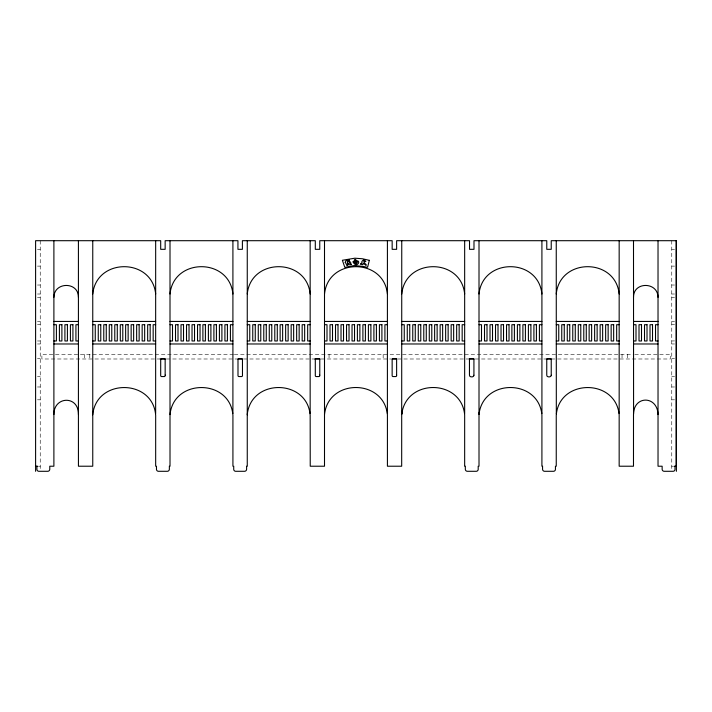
<?xml version="1.0" encoding="UTF-8"?>
<svg xmlns="http://www.w3.org/2000/svg" width="712" height="712" viewBox="0 0 712 712"><rect width="100%" height="100%" fill="white"/><g stroke="black" fill="none" stroke-linecap="round" stroke-linejoin="round"><path stroke-width="0.53" stroke-dasharray="3.56 2.67" d="M37.451 249.325L40.237 249.325M671.763 249.325L674.549 249.325M37.451 266.11L40.237 266.11M671.763 266.11L674.549 266.11M37.451 285.022L40.237 285.022M671.763 285.022L674.549 285.022M37.451 294.012L40.237 294.012M671.763 294.012L674.549 294.012M37.451 297.296L40.237 297.296M671.763 297.296L674.549 297.296M37.451 321.441L40.237 321.441M671.763 321.441L674.549 321.441M37.451 324.708L40.237 324.708M671.763 324.708L674.549 324.708M37.451 340.977L40.237 340.977M671.763 340.977L674.549 340.923M37.451 343.976L40.237 343.976M671.763 343.976L674.549 343.976M233.465 354.353L41.892 354.353L41.892 358.99L159.8 358.99M234.337 354.353L633.689 354.353M634.801 354.353L670.401 354.353L670.401 358.99L552.485 358.99M37.451 358.715L40.237 358.715M671.763 358.715L674.549 358.715M166.475 358.99L236.793 358.99M243.468 358.99L314.597 358.99M321.103 358.99L391.182 358.99M397.581 358.99L468.612 358.99M475.269 358.99L545.81 358.99M37.451 376.559L40.237 376.559M671.763 376.559L674.549 376.559M37.451 386.981L40.237 386.981M671.763 386.981L674.549 386.981M37.451 399.815L40.237 399.815M671.763 399.815L674.549 399.815M38.386 466.218L40.237 466.218M671.763 466.218L673.614 466.218M671.763 240.701L671.763 470M627.317 354.353L627.317 358.99M622.039 354.353L622.039 358.99M383.154 354.353L383.154 358.99M329.051 354.353L329.051 358.99M89.792 354.353L89.792 358.99M84.514 354.353L84.514 358.99M40.237 240.701L40.237 470"/><path stroke-width="1.07" d="M53.898 240.701L53.889 466.218L49.778 466.218L49.778 469.235A2.065 2.065 0 0 1 47.882 471.291L38.724 471.291A1.985 1.985 0 0 1 36.899 469.306L36.899 466.218M78.418 240.701L78.418 414.562M53.898 414.562C53.676 396.219 78.249 395.098 78.418 413.841L78.436 466.218L92.756 466.218L92.756 240.701M155.643 413.574L155.67 240.701M170.017 414.607L170.008 240.701M232.904 413.574L232.913 240.701M92.756 414.829C96.156 378.205 152.849 378.579 155.67 415.256L155.67 466.218L156.48 466.218L156.48 469.306A1.985 1.985 0 0 0 158.304 471.291L167.462 471.291A2.065 2.065 0 0 0 169.358 469.235L169.358 466.218L170.008 466.218L170.008 414.829C173.408 378.205 230.101 378.579 232.922 415.256L232.922 466.218L233.723 466.218L233.723 469.306A1.985 1.985 0 0 0 235.556 471.291L244.706 471.291A2.065 2.065 0 0 0 246.601 469.235L246.601 466.218L247.26 466.218L247.26 240.701M310.156 413.574L310.165 240.701M247.304 414.037C251.692 377.965 307.37 379.051 310.165 415.256L310.236 466.218L324.503 466.218L324.503 240.701M387.399 413.574L387.417 240.701M324.547 414.037C328.935 378.197 384.044 378.909 387.417 414.829L387.417 466.218L401.684 466.218L401.755 240.701M464.66 413.574L464.66 240.701M401.799 414.037C406.196 378.188 461.296 378.926 464.66 414.829L464.66 466.218L465.319 466.218L465.319 469.235A2.065 2.065 0 0 0 467.214 471.291L476.373 471.291A1.985 1.985 0 0 0 478.197 469.306L478.197 466.218L478.998 466.218L479.007 465.274L479.007 240.701M541.921 413.574L541.912 240.701M556.321 413.948L556.25 240.701M619.173 413.574L619.164 240.701M633.573 413.352L633.502 240.701M675.021 466.218L675.021 469.306A1.985 1.985 0 0 1 673.196 471.291L664.038 471.291A2.065 2.065 0 0 1 662.142 469.235L662.142 466.218L658.03 466.218L658.022 240.701M78.418 340.977L75.926 340.977L75.926 324.708L78.418 324.708M53.898 340.977L56.399 340.977L56.399 324.708L53.898 324.708M92.756 340.977L95.257 340.977L95.257 324.708L92.756 324.708M170.008 340.977L172.509 340.977L172.509 324.708L170.008 324.708M247.26 340.977L249.752 340.977L249.752 324.708L247.26 324.708M324.503 340.977L327.004 340.977L327.004 324.708L324.503 324.708M401.755 340.977L404.256 340.977L404.256 324.708L401.755 324.708M479.007 340.977L481.499 340.977L481.499 324.708L479.007 324.708M556.25 340.977L558.751 340.977L558.751 324.708L556.25 324.708M658.022 414.562C657.452 395.329 633.547 395.267 633.502 414.562L633.484 466.218L619.164 466.218L619.164 414.829C615.764 378.205 559.071 378.579 556.25 415.256L556.25 466.218L555.44 466.218L555.44 469.306A1.985 1.985 0 0 1 553.616 471.291L544.457 471.291A2.065 2.065 0 0 1 542.562 469.235L542.562 466.218L541.912 466.218L541.912 414.829C538.53 378.837 483.279 378.241 479.025 414.188M633.502 297.296C633.253 281.462 657.861 281.543 658.022 297.296M348.568 260.574L348.613 260.361M92.756 294.012C96.378 257.584 152.048 257.584 155.67 294.012M170.008 294.012C173.621 257.584 229.3 257.584 232.922 294.012M247.26 294.012C250.873 257.584 306.552 257.584 310.165 294.012M324.503 294.012C328.125 257.584 383.795 257.584 387.417 294.012M401.755 294.012C405.368 257.584 461.047 257.584 464.66 294.012M479.007 294.012C482.62 257.584 538.299 257.584 541.912 294.012M556.25 294.012C559.872 257.584 615.542 257.584 619.164 294.012M247.26 414.829L247.287 414.384M324.503 414.829L324.53 414.384M53.898 297.296C54.068 281.543 78.667 281.462 78.418 297.296M479.06 414.037L479.381 412.435M401.773 414.188L402.138 412.435M348.07 261.509L347.972 260.939M348.818 261.82C350.615 259.809 348.72 259.364 347.42 260.396C345.836 260.663 346.148 260.013 345.106 262.621L345.516 262.853C346.539 263.253 346.557 267.712 347.954 264.508C348.293 264.873 349.031 264.731 351.452 264.561C348.426 263.734 353.179 263.04 349.832 262.879C348.106 264.294 351.933 260.325 348.853 261.776M356.062 263.76L356.151 263.698A15.708 15.708 0 0 0 356.57 263.378L356.881 263.12A1.282 1.282 0 0 0 357.166 262.772L357.513 261.687L355.608 262.114A2.465 2.465 0 0 1 355.217 262.132M348.302 263.698L348.337 263.689A2.198 2.198 0 0 0 347.901 263.832A8.41 8.41 0 0 0 347.447 264.054L347.492 262.879L348.123 263.565M354.763 262.141L355.101 263.048A6.613 6.613 0 0 0 355.19 263.369L355.813 263.769M355.795 262.283L355.537 262.327A3.124 3.124 0 0 0 355.243 262.425L355.065 262.595A2.652 2.652 0 0 0 355.208 262.915L355.635 263.333A1.104 1.104 0 0 0 355.938 263.404L356.498 262.888L356.045 262.327M53.898 321.441L78.418 321.441M92.756 321.441L155.67 321.441M170.008 321.441L232.922 321.441M247.26 321.441L310.165 321.441M324.503 321.441L387.417 321.441M401.755 321.441L464.66 321.441M479.007 321.441L541.912 321.441M556.25 321.441L619.164 321.441M633.502 321.441L658.022 321.441M155.67 324.708L153.169 324.708L153.169 340.977L155.67 340.977M232.922 324.708L230.421 324.708L230.421 340.977L232.922 340.977M310.165 324.708L307.673 324.708L307.673 340.977L310.165 340.977M387.417 324.708L384.916 324.708L384.916 340.977L387.417 340.977M464.66 324.708L462.168 324.708L462.168 340.977L464.66 340.977M541.912 324.708L539.411 324.708L539.411 340.977L541.912 340.977M619.164 324.708L616.663 324.708L616.663 340.977L619.164 340.977M633.502 324.743L636.003 324.708L636.003 340.977L633.502 340.977M658.022 324.708L655.529 324.708L655.529 340.977L658.022 340.977M53.898 343.976L78.418 343.976M92.756 343.976L155.67 343.976M170.008 343.976L232.922 343.976M247.26 343.976L310.165 343.976M324.503 343.976L387.417 343.976M401.755 343.976L464.66 343.976M479.007 343.976L541.912 343.976M556.25 343.976L619.164 343.976M633.502 343.976L658.022 343.976M160.102 358.99L165.656 358.99M237.675 358.99L242.356 358.99M314.597 358.99L320.16 358.99M392.036 358.99L396.744 358.99M469.048 358.99L474.165 358.99M546.3 358.99L551.844 358.99M35.6 466.218L37.451 466.218M674.549 466.218L676.4 466.218M633.538 413.574L633.573 414.037M676.4 471.299L676.4 240.701L551.23 240.701L551.23 249.325L546.772 249.325L546.772 240.701L473.987 240.701L473.987 249.325L469.519 249.325L469.519 240.701L396.628 240.701L396.628 249.325L392.161 249.325L392.161 240.701L319.759 240.701L319.759 249.325L315.3 249.325L315.3 240.701L242.4 240.701L242.4 249.325L237.933 249.325L237.933 240.701L165.148 240.701L165.148 249.325L160.69 249.325L160.69 240.701L35.6 240.701L35.6 471.299M676.151 240.701L676.151 466.218M165.166 375.099L165.166 375.642A0.943 0.943 0 0 1 164.223 376.559L161.633 376.559A0.943 0.943 0 0 1 160.69 375.66L160.698 359.542A0.943 0.943 0 0 1 161.535 358.715L164.294 358.715A0.943 0.943 0 0 1 165.157 359.515L165.166 375.099M242.472 375.099L242.472 375.642A0.943 0.943 0 0 1 241.528 376.559L238.938 376.559A0.943 0.943 0 0 1 237.995 375.66L237.995 359.542A0.943 0.943 0 0 1 238.84 358.715L241.599 358.715A0.943 0.943 0 0 1 242.463 359.515L242.472 375.099M319.777 375.099L319.777 375.642A0.943 0.943 0 0 1 318.834 376.559L316.244 376.559A0.943 0.943 0 0 1 315.3 375.66L315.3 359.542A0.943 0.943 0 0 1 316.146 358.715L318.905 358.715A0.943 0.943 0 0 1 319.768 359.515L319.777 375.099M396.628 375.233L396.62 375.66A0.943 0.943 0 0 1 395.676 376.559L393.086 376.559A0.943 0.943 0 0 1 392.143 375.642L392.152 359.515A0.943 0.943 0 0 1 393.015 358.715L395.774 358.715A0.943 0.943 0 0 1 396.62 359.542L396.628 375.233M473.925 375.233C474.183 377.538 469.012 377.476 469.448 375.099L469.457 359.515A0.943 0.943 0 0 1 470.321 358.715L473.079 358.715A0.943 0.943 0 0 1 473.925 359.542L473.925 375.233M551.23 375.233C551.489 377.538 546.318 377.476 546.754 375.099L546.763 359.515A0.943 0.943 0 0 1 547.626 358.715L550.385 358.715A0.943 0.943 0 0 1 551.23 359.542L551.23 375.233M365.745 261.455C361.162 262.461 367.143 263.947 366.155 265.38C360.245 260.708 365.14 265.745 361.66 264.383C357.78 264.286 363.592 263.128 361.749 261.882C362.346 260.574 364.126 258.589 365.745 261.455M353.072 261.865C357.024 270.195 363.467 257.103 353.072 261.865M369.35 260.334L367.606 267.24L367.009 267.24A126.033 126.033 0 0 0 362.773 266.368L354.158 265.549L344.813 267.374L342.383 260.272L354.843 258.198L362.452 258.759L369.35 260.334M347.322 261.704L347.474 262.434L347.322 261.704M355.982 260.129C352.502 263.111 354.727 257.335 355.982 260.129M363.983 260.441L363.654 261.126L364.384 261.073L363.983 260.441M61.899 324.708L59.407 324.708L59.407 340.977L61.899 340.977L61.899 324.708M67.409 324.708L64.908 324.708L64.908 340.977L67.409 340.977L67.409 324.708M72.918 324.708L70.417 324.708L70.417 340.977L72.918 340.977L72.918 324.708M100.766 324.708L98.265 324.708L98.265 340.977L100.766 340.977L100.766 324.708M106.266 324.708L103.774 324.708L103.774 340.977L106.266 340.977L106.266 324.708M111.775 324.708L109.274 324.708L109.274 340.977L111.775 340.977L111.775 324.708M117.284 324.708L114.783 324.708L114.783 340.977L117.284 340.977L117.284 324.708M122.784 324.708L120.292 324.708L120.292 340.977L122.784 340.977L122.784 324.708M128.142 324.708L125.641 324.708L125.641 340.977L128.142 340.977L128.142 324.708M133.642 324.708L131.15 324.708L131.15 340.977L133.642 340.977L133.642 324.708M139.151 324.708L136.651 324.708L136.651 340.977L139.151 340.977L139.151 324.708M144.661 324.708L142.16 324.708L142.16 340.977L144.661 340.977L144.661 324.708M150.161 324.708L147.669 324.708L147.669 340.977L150.161 340.977L150.161 324.708M178.009 324.708L175.517 324.708L175.517 340.977L178.009 340.977L178.009 324.708M183.518 324.708L181.017 324.708L181.017 340.977L183.518 340.977L183.518 324.708M189.027 324.708L186.526 324.708L186.526 340.977L189.027 340.977L189.027 324.708M194.527 324.708L192.035 324.708L192.035 340.977L194.527 340.977L194.527 324.708M200.036 324.708L197.535 324.708L197.535 340.977L200.036 340.977L200.036 324.708M205.385 324.708L202.893 324.708L202.893 340.977L205.385 340.977L205.385 324.708M210.894 324.708L208.394 324.708L208.394 340.977L210.894 340.977L210.894 324.708M216.404 324.708L213.903 324.708L213.903 340.977L216.404 340.977L216.404 324.708M221.904 324.708L219.412 324.708L219.412 340.977L221.904 340.977L221.904 324.708M227.413 324.708L224.912 324.708L224.912 340.977L227.413 340.977L227.413 324.708M255.261 324.708L252.76 324.708L252.76 340.977L255.261 340.977L255.261 324.708M260.77 324.708L258.269 324.708L258.269 340.977L260.77 340.977L260.77 324.708M266.27 324.708L263.778 324.708L263.778 340.977L266.27 340.977L266.27 324.708M271.779 324.708L269.278 324.708L269.278 340.977L271.779 340.977L271.779 324.708M277.288 324.708L274.788 324.708L274.788 340.977L277.288 340.977L277.288 324.708M282.637 324.708L280.136 324.708L280.136 340.977L282.637 340.977L282.637 324.708M288.146 324.708L285.645 324.708L285.645 340.977L288.146 340.977L288.146 324.708M293.647 324.708L291.155 324.708L291.155 340.977L293.647 340.977L293.647 324.708M299.156 324.708L296.655 324.708L296.655 340.977L299.156 340.977L299.156 324.708M304.656 324.708L302.164 324.708L302.164 340.977L304.656 340.977L304.656 324.708M332.513 324.708L330.012 324.708L330.012 340.977L332.513 340.977L332.513 324.708M338.013 324.708L335.521 324.708L335.521 340.977L338.013 340.977L338.013 324.708M343.522 324.708L341.021 324.708L341.021 340.977L343.522 340.977L343.522 324.708M349.031 324.708L346.53 324.708L346.53 340.977L349.031 340.977L349.031 324.708M354.532 324.708L352.04 324.708L352.04 340.977L354.532 340.977L354.532 324.708M359.88 324.708L357.388 324.708L357.388 340.977L359.88 340.977L359.88 324.708M365.389 324.708L362.897 324.708L362.897 340.977L365.389 340.977L365.389 324.708M370.899 324.708L368.398 324.708L368.398 340.977L370.899 340.977L370.899 324.708M376.399 324.708L373.907 324.708L373.907 340.977L376.399 340.977L376.399 324.708M381.908 324.708L379.416 324.708L379.416 340.977L381.908 340.977L381.908 324.708M409.756 324.708L407.264 324.708L407.264 340.977L409.756 340.977L409.756 324.708M415.265 324.708L412.764 324.708L412.764 340.977L415.265 340.977L415.265 324.708M420.774 324.708L418.273 324.708L418.273 340.977L420.774 340.977L420.774 324.708M426.274 324.708L423.782 324.708L423.782 340.977L426.274 340.977L426.274 324.708M431.784 324.708L429.283 324.708L429.283 340.977L431.784 340.977L431.784 324.708M437.132 324.708L434.632 324.708L434.632 340.977L437.132 340.977L437.132 324.708M442.642 324.708L440.141 324.708L440.141 340.977L442.642 340.977L442.642 324.708M448.142 324.708L445.65 324.708L445.65 340.977L448.142 340.977L448.142 324.708M453.651 324.708L451.15 324.708L451.15 340.977L453.651 340.977L453.651 324.708M459.16 324.708L456.659 324.708L456.659 340.977L459.16 340.977L459.16 324.708M487.008 324.708L484.507 324.708L484.507 340.977L487.008 340.977L487.008 324.708M492.517 324.708L490.016 324.708L490.016 340.977L492.517 340.977L492.517 324.708M498.017 324.708L495.525 324.708L495.525 340.977L498.017 340.977L498.017 324.708M503.526 324.708L501.026 324.708L501.026 340.977L503.526 340.977L503.526 324.708M509.036 324.708L506.535 324.708L506.535 340.977L509.036 340.977L509.036 324.708M514.384 324.708L511.883 324.708L511.883 340.977L514.384 340.977L514.384 324.708M519.885 324.708L517.393 324.708L517.393 340.977L519.885 340.977L519.885 324.708M525.394 324.708L522.893 324.708L522.893 340.977L525.394 340.977L525.394 324.708M530.903 324.708L528.402 324.708L528.402 340.977L530.903 340.977L530.903 324.708M536.403 324.708L533.911 324.708L533.911 340.977L536.403 340.977L536.403 324.708M564.26 324.708L561.759 324.708L561.759 340.977L564.26 340.977L564.26 324.708M569.76 324.708L567.268 324.708L567.268 340.977L569.76 340.977L569.76 324.708M575.269 324.708L572.768 324.708L572.768 340.977L575.269 340.977L575.269 324.708M580.778 324.708L578.278 324.708L578.278 340.977L580.778 340.977L580.778 324.708M586.279 324.708L583.787 324.708L583.787 340.977L586.279 340.977L586.279 324.708M591.628 324.708L589.136 324.708L589.136 340.977L591.628 340.977L591.628 324.708M597.137 324.708L594.636 324.708L594.636 340.977L597.137 340.977L597.137 324.708M602.646 324.708L600.145 324.708L600.145 340.977L602.646 340.977L602.646 324.708M608.146 324.708L605.654 324.708L605.654 340.977L608.146 340.977L608.146 324.708M613.655 324.708L611.154 324.708L611.154 340.977L613.655 340.977L613.655 324.708M641.503 324.708L639.011 324.708L639.011 340.977L641.503 340.977L641.503 324.708M647.012 324.708L644.511 324.708L644.511 340.977L647.012 340.977L647.012 324.708M652.521 324.708L650.02 324.708L650.02 340.977L652.521 340.977L652.521 324.708"/></g></svg>
